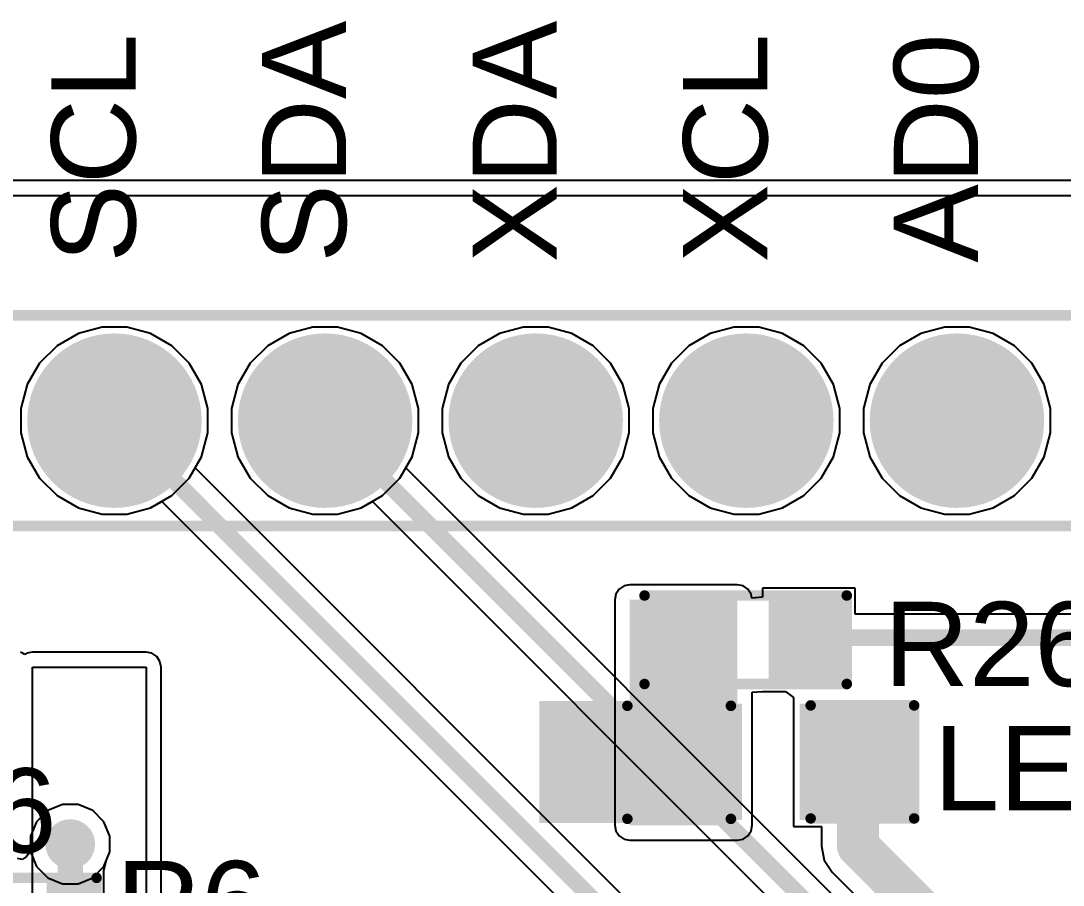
# Model space of a CAD drawing. Header units: inches. Extents: x 0 to 5376, y 0 to 5416.
# Drawn here: x 19.72 to 32.29, y 34.53 to 44.95 of the extents above; entities that cross this region are included whole.
import ezdxf

# ---------------------------------------------------------------- set-up
doc = ezdxf.new("R2010")
doc.units = ezdxf.units.IN
for name, color, linetype in [('Bottom Layer', 5, 'Continuous'), ('Bottom Solder', 6, 'Continuous'), ('Layer 1', 16, 'Continuous'), ('Layer 2', 76, 'Continuous'), ('Multi-Layer', 9, 'Continuous'), ('Pad Holes', 156, 'Continuous'), ('Top Layer', 1, 'Continuous'), ('Top Overlay', 2, 'Continuous'), ('Top Paste', 8, 'Continuous'), ('Top Solder', 216, 'Continuous'), ('Via Holes', 16, 'Continuous')]:
    doc.layers.add(name, color=color, linetype=linetype)
doc.styles.add('Arial', font='', dxfattribs={"height": 0.2})
doc.styles.get('Arial').set_extended_font_data('Arial')

msp = doc.modelspace()

# ---------------------------------------------------------------- hatches: boundary and pattern name
at = {"layer": 'Bottom Layer'}
h = msp.add_hatch(color=5, dxfattribs=at)
edge = h.paths.add_edge_path()
edge.add_arc((20.853, 40.132), 0.95, 0, 360)
h = msp.add_hatch(color=5, dxfattribs=at)
edge = h.paths.add_edge_path()
edge.add_arc((23.393, 40.132), 0.95, 0, 360)
h = msp.add_hatch(color=5, dxfattribs=at)
edge = h.paths.add_edge_path()
edge.add_arc((25.933, 40.132), 0.95, 0, 360)
h = msp.add_hatch(color=5, dxfattribs=at)
edge = h.paths.add_edge_path()
edge.add_arc((28.473, 40.132), 0.95, 0, 360)
h = msp.add_hatch(color=5, dxfattribs=at)
edge = h.paths.add_edge_path()
edge.add_arc((31.013, 40.132), 0.95, 0, 360)
h = msp.add_hatch(color=5, dxfattribs=at)
edge = h.paths.add_edge_path()
edge.add_arc((20.32, 35.027), 0.3, 0, 360)
at = {"layer": 'Bottom Solder'}
h = msp.add_hatch(color=6, dxfattribs=at)
edge = h.paths.add_edge_path()
edge.add_arc((20.853, 40.132), 1.052, 0, 360)
h = msp.add_hatch(color=6, dxfattribs=at)
edge = h.paths.add_edge_path()
edge.add_arc((23.393, 40.132), 1.052, 0, 360)
h = msp.add_hatch(color=6, dxfattribs=at)
edge = h.paths.add_edge_path()
edge.add_arc((25.933, 40.132), 1.052, 0, 360)
h = msp.add_hatch(color=6, dxfattribs=at)
edge = h.paths.add_edge_path()
edge.add_arc((28.473, 40.132), 1.052, 0, 360)
h = msp.add_hatch(color=6, dxfattribs=at)
edge = h.paths.add_edge_path()
edge.add_arc((31.013, 40.132), 1.052, 0, 360)
at = {"layer": 'Layer 1'}
h = msp.add_hatch(color=16, dxfattribs=at)
edge = h.paths.add_edge_path()
edge.add_arc((20.853, 40.132), 0.95, 0, 360)
h = msp.add_hatch(color=16, dxfattribs=at)
edge = h.paths.add_edge_path()
edge.add_arc((23.393, 40.132), 0.95, 0, 360)
h = msp.add_hatch(color=16, dxfattribs=at)
edge = h.paths.add_edge_path()
edge.add_arc((25.933, 40.132), 0.95, 0, 360)
h = msp.add_hatch(color=16, dxfattribs=at)
edge = h.paths.add_edge_path()
edge.add_arc((28.473, 40.132), 0.95, 0, 360)
h = msp.add_hatch(color=16, dxfattribs=at)
edge = h.paths.add_edge_path()
edge.add_arc((31.013, 40.132), 0.95, 0, 360)
h = msp.add_hatch(color=16, dxfattribs=at)
edge = h.paths.add_edge_path()
edge.add_arc((20.32, 35.027), 0.3, 0, 360)
at = {"layer": 'Layer 2'}
h = msp.add_hatch(color=76, dxfattribs=at)
edge = h.paths.add_edge_path()
edge.add_arc((20.853, 40.132), 0.95, 0, 360)
h = msp.add_hatch(color=76, dxfattribs=at)
edge = h.paths.add_edge_path()
edge.add_arc((23.393, 40.132), 0.95, 0, 360)
h = msp.add_hatch(color=76, dxfattribs=at)
edge = h.paths.add_edge_path()
edge.add_arc((25.933, 40.132), 0.95, 0, 360)
h = msp.add_hatch(color=76, dxfattribs=at)
edge = h.paths.add_edge_path()
edge.add_arc((28.473, 40.132), 0.95, 0, 360)
h = msp.add_hatch(color=76, dxfattribs=at)
edge = h.paths.add_edge_path()
edge.add_arc((31.013, 40.132), 0.95, 0, 360)
h = msp.add_hatch(color=76, dxfattribs=at)
edge = h.paths.add_edge_path()
edge.add_arc((20.32, 35.027), 0.3, 0, 360)
at = {"layer": 'Multi-Layer'}
h = msp.add_hatch(color=9, dxfattribs=at)
edge = h.paths.add_edge_path()
edge.add_arc((20.853, 40.132), 0.95, 0, 360)
h = msp.add_hatch(color=9, dxfattribs=at)
edge = h.paths.add_edge_path()
edge.add_arc((23.393, 40.132), 0.95, 0, 360)
h = msp.add_hatch(color=9, dxfattribs=at)
edge = h.paths.add_edge_path()
edge.add_arc((25.933, 40.132), 0.95, 0, 360)
h = msp.add_hatch(color=9, dxfattribs=at)
edge = h.paths.add_edge_path()
edge.add_arc((28.473, 40.132), 0.95, 0, 360)
h = msp.add_hatch(color=9, dxfattribs=at)
edge = h.paths.add_edge_path()
edge.add_arc((31.013, 40.132), 0.95, 0, 360)
at = {"layer": 'Pad Holes'}
h = msp.add_hatch(color=7, dxfattribs=at)
edge = h.paths.add_edge_path()
edge.add_arc((20.853, 40.132), 0.511, 0, 360)
h = msp.add_hatch(color=7, dxfattribs=at)
edge = h.paths.add_edge_path()
edge.add_arc((23.393, 40.132), 0.511, 0, 360)
h = msp.add_hatch(color=7, dxfattribs=at)
edge = h.paths.add_edge_path()
edge.add_arc((25.933, 40.132), 0.511, 0, 360)
h = msp.add_hatch(color=7, dxfattribs=at)
edge = h.paths.add_edge_path()
edge.add_arc((28.473, 40.132), 0.511, 0, 360)
h = msp.add_hatch(color=7, dxfattribs=at)
edge = h.paths.add_edge_path()
edge.add_arc((31.013, 40.132), 0.511, 0, 360)
at = {"layer": 'Top Layer'}
h = msp.add_hatch(color=1, dxfattribs=at)
edge = h.paths.add_edge_path()
edge.add_arc((20.853, 40.132), 0.95, 0, 360)
h = msp.add_hatch(color=1, dxfattribs=at)
edge = h.paths.add_edge_path()
edge.add_arc((23.393, 40.132), 0.95, 0, 360)
h = msp.add_hatch(color=1, dxfattribs=at)
edge = h.paths.add_edge_path()
edge.add_arc((25.933, 40.132), 0.95, 0, 360)
h = msp.add_hatch(color=1, dxfattribs=at)
edge = h.paths.add_edge_path()
edge.add_arc((28.473, 40.132), 0.95, 0, 360)
h = msp.add_hatch(color=1, dxfattribs=at)
edge = h.paths.add_edge_path()
edge.add_arc((31.013, 40.132), 0.95, 0, 360)
for points in [[(28.363, 35.255), (28.363, 37.973), (27.068, 37.973), (27.068, 35.255)], [(27.322, 37.046), (27.322, 37.935), (28.084, 37.935), (28.084, 37.046)], [(28.846, 37.046), (28.846, 37.935), (29.608, 37.935), (29.608, 37.046)], [(28.32, 35.417), (27.12, 35.417), (27.12, 36.617), (28.32, 36.617)], [(30.42, 35.417), (29.22, 35.417), (29.22, 36.617), (30.42, 36.617)]]:
    msp.add_hatch(color=1, dxfattribs=at).paths.add_polyline_path(points)
h = msp.add_hatch(color=1, dxfattribs=at)
edge = h.paths.add_edge_path()
edge.add_arc((20.32, 35.027), 0.3, 0, 360)
at = {"layer": 'Top Overlay'}
msp.add_hatch(color=2, dxfattribs=at).paths.add_polyline_path([(27.039, 36.753), (25.976, 36.753), (25.976, 35.28), (27.039, 35.28)])
at = {"layer": 'Top Paste'}
for points in [[(27.322, 37.046), (27.322, 37.935), (28.084, 37.935), (28.084, 37.046)], [(28.846, 37.046), (28.846, 37.935), (29.608, 37.935), (29.608, 37.046)], [(28.32, 35.417), (27.12, 35.417), (27.12, 36.617), (28.32, 36.617)], [(30.42, 35.417), (29.22, 35.417), (29.22, 36.617), (30.42, 36.617)]]:
    msp.add_hatch(color=8, dxfattribs=at).paths.add_polyline_path(points)
at = {"layer": 'Top Solder'}
h = msp.add_hatch(color=216, dxfattribs=at)
edge = h.paths.add_edge_path()
edge.add_arc((20.853, 40.132), 1.052, 0, 360)
h = msp.add_hatch(color=216, dxfattribs=at)
edge = h.paths.add_edge_path()
edge.add_arc((23.393, 40.132), 1.052, 0, 360)
h = msp.add_hatch(color=216, dxfattribs=at)
edge = h.paths.add_edge_path()
edge.add_arc((25.933, 40.132), 1.052, 0, 360)
h = msp.add_hatch(color=216, dxfattribs=at)
edge = h.paths.add_edge_path()
edge.add_arc((28.473, 40.132), 1.052, 0, 360)
h = msp.add_hatch(color=216, dxfattribs=at)
edge = h.paths.add_edge_path()
edge.add_arc((31.013, 40.132), 1.052, 0, 360)
for points in [[(27.22, 36.944), (27.22, 38.036), (28.185, 38.036), (28.185, 36.944)], [(28.744, 36.944), (28.744, 38.036), (29.709, 38.036), (29.709, 36.944)], [(28.421, 35.316), (27.018, 35.316), (27.018, 36.719), (28.421, 36.719)], [(30.521, 35.316), (29.118, 35.316), (29.118, 36.719), (30.521, 36.719)], [(20.036, 33.841), (20.036, 34.586), (20.604, 34.586), (20.604, 33.841)]]:
    msp.add_hatch(color=216, dxfattribs=at).paths.add_polyline_path(points)
at = {"layer": 'Via Holes'}
h = msp.add_hatch(color=7, dxfattribs=at)
edge = h.paths.add_edge_path()
edge.add_arc((20.32, 35.027), 0.15, 0, 360)

# ---------------------------------------------------------------- linework, layer by layer
at = {"layer": 'Bottom Layer'}
for p, q in [((46.838, 43.028), (14.453, 43.028)), ((14.634, 42.846), (46.838, 42.846)), ((20.705, 41.26), (20.418, 41.183)), ((21.002, 41.26), (20.705, 41.26)), ((21.289, 41.183), (21.002, 41.26)), ((23.245, 41.26), (22.958, 41.183)), ((23.542, 41.26), (23.245, 41.26)), ((23.829, 41.183), (23.542, 41.26)), ((25.785, 41.26), (25.498, 41.183)), ((26.082, 41.26), (25.785, 41.26)), ((26.369, 41.183), (26.082, 41.26)), ((28.325, 41.26), (28.038, 41.183)), ((28.622, 41.26), (28.325, 41.26)), ((28.909, 41.183), (28.622, 41.26)), ((30.865, 41.26), (30.578, 41.183)), ((31.162, 41.26), (30.865, 41.26)), ((31.449, 41.183), (31.162, 41.26)), ((20.418, 41.183), (20.161, 41.034)), ((21.546, 41.034), (21.289, 41.183)), ((22.958, 41.183), (22.701, 41.034)), ((24.086, 41.034), (23.829, 41.183)), ((25.498, 41.183), (25.241, 41.034)), ((26.626, 41.034), (26.369, 41.183)), ((28.038, 41.183), (27.781, 41.034)), ((29.166, 41.034), (28.909, 41.183)), ((30.578, 41.183), (30.321, 41.034)), ((31.706, 41.034), (31.449, 41.183)), ((20.161, 41.034), (19.951, 40.824)), ((21.756, 40.824), (21.546, 41.034)), ((22.701, 41.034), (22.491, 40.824)), ((24.296, 40.824), (24.086, 41.034)), ((25.241, 41.034), (25.031, 40.824)), ((26.836, 40.824), (26.626, 41.034)), ((27.781, 41.034), (27.571, 40.824)), ((29.376, 40.824), (29.166, 41.034)), ((30.321, 41.034), (30.111, 40.824)), ((31.916, 40.824), (31.706, 41.034)), ((19.951, 40.824), (19.802, 40.567)), ((21.904, 40.567), (21.756, 40.824)), ((22.491, 40.824), (22.342, 40.567)), ((24.444, 40.567), (24.296, 40.824)), ((25.031, 40.824), (24.882, 40.567)), ((26.984, 40.567), (26.836, 40.824)), ((27.571, 40.824), (27.422, 40.567)), ((29.524, 40.567), (29.376, 40.824)), ((30.111, 40.824), (29.962, 40.567)), ((32.064, 40.567), (31.916, 40.824)), ((19.802, 40.567), (19.726, 40.28)), ((21.981, 40.28), (21.904, 40.567)), ((22.342, 40.567), (22.266, 40.28)), ((24.521, 40.28), (24.444, 40.567)), ((24.882, 40.567), (24.806, 40.28)), ((27.061, 40.28), (26.984, 40.567)), ((27.422, 40.567), (27.346, 40.28)), ((29.601, 40.28), (29.524, 40.567)), ((29.962, 40.567), (29.886, 40.28)), ((32.141, 40.28), (32.064, 40.567)), ((19.726, 40.28), (19.726, 39.984)), ((21.981, 39.984), (21.981, 40.28)), ((22.266, 40.28), (22.266, 39.984)), ((24.521, 39.984), (24.521, 40.28)), ((24.806, 40.28), (24.806, 39.984)), ((27.061, 39.984), (27.061, 40.28)), ((27.346, 40.28), (27.346, 39.984)), ((29.601, 39.984), (29.601, 40.28)), ((29.886, 40.28), (29.886, 39.984)), ((32.141, 39.984), (32.141, 40.28)), ((19.726, 39.984), (19.802, 39.697)), ((21.904, 39.697), (21.981, 39.984)), ((22.266, 39.984), (22.342, 39.697)), ((24.444, 39.697), (24.521, 39.984)), ((24.806, 39.984), (24.882, 39.697)), ((26.984, 39.697), (27.061, 39.984)), ((27.346, 39.984), (27.422, 39.697)), ((29.524, 39.697), (29.601, 39.984)), ((29.886, 39.984), (29.962, 39.697)), ((32.064, 39.697), (32.141, 39.984)), ((19.802, 39.697), (19.951, 39.44)), ((21.826, 39.562), (21.904, 39.697)), ((22.342, 39.697), (22.491, 39.44)), ((24.366, 39.562), (24.444, 39.697)), ((24.882, 39.697), (25.031, 39.44)), ((26.836, 39.44), (26.984, 39.697)), ((27.422, 39.697), (27.571, 39.44)), ((29.376, 39.44), (29.524, 39.697)), ((29.962, 39.697), (30.111, 39.44)), ((31.916, 39.44), (32.064, 39.697)), ((29.906, 31.482), (21.826, 39.562)), ((32.161, 31.767), (24.366, 39.562)), ((19.951, 39.44), (20.161, 39.23)), ((22.491, 39.44), (22.701, 39.23)), ((25.031, 39.44), (25.241, 39.23)), ((26.626, 39.23), (26.836, 39.44)), ((27.571, 39.44), (27.781, 39.23)), ((29.166, 39.23), (29.376, 39.44)), ((30.111, 39.44), (30.321, 39.23)), ((31.706, 39.23), (31.916, 39.44)), ((20.161, 39.23), (20.418, 39.081)), ((22.701, 39.23), (22.958, 39.081)), ((25.241, 39.23), (25.498, 39.081)), ((26.369, 39.081), (26.626, 39.23)), ((27.781, 39.23), (28.038, 39.081)), ((28.909, 39.081), (29.166, 39.23)), ((30.321, 39.23), (30.578, 39.081)), ((31.449, 39.081), (31.706, 39.23)), ((21.289, 39.081), (21.424, 39.159)), ((21.424, 39.159), (29.587, 30.996)), ((23.829, 39.081), (23.964, 39.159)), ((23.964, 39.159), (31.675, 31.448)), ((20.418, 39.081), (20.705, 39.004)), ((20.705, 39.004), (21.002, 39.004)), ((21.002, 39.004), (21.289, 39.081)), ((22.958, 39.081), (23.245, 39.004)), ((23.245, 39.004), (23.542, 39.004)), ((23.542, 39.004), (23.829, 39.081)), ((25.498, 39.081), (25.785, 39.004)), ((25.785, 39.004), (26.082, 39.004)), ((26.082, 39.004), (26.369, 39.081)), ((28.038, 39.081), (28.325, 39.004)), ((28.325, 39.004), (28.622, 39.004)), ((28.622, 39.004), (28.909, 39.081)), ((30.578, 39.081), (30.865, 39.004)), ((30.865, 39.004), (31.162, 39.004)), ((31.162, 39.004), (31.449, 39.081)), ((20.225, 35.504), (20.049, 35.432)), ((20.415, 35.504), (20.225, 35.504)), ((20.591, 35.432), (20.415, 35.504)), ((20.049, 35.432), (19.915, 35.297)), ((20.725, 35.297), (20.591, 35.432)), ((19.915, 35.297), (19.842, 35.122)), ((20.798, 35.122), (20.725, 35.297)), ((19.842, 35.122), (19.842, 34.932)), ((20.798, 34.932), (20.798, 35.122)), ((19.842, 34.932), (19.915, 34.756)), ((20.725, 34.756), (20.798, 34.932)), ((19.915, 34.756), (20.049, 34.622)), ((20.591, 34.622), (20.725, 34.756)), ((20.049, 34.622), (20.225, 34.549)), ((20.415, 34.549), (20.591, 34.622)), ((20.225, 34.549), (20.415, 34.549))]:
    msp.add_line(p, q, dxfattribs=at)
for points in [[(20.853, 40.132, 0.203, 0.203, 0), (29.788, 31.197, 0.203, 0.203, 0)], [(23.393, 40.132, 0.203, 0.203, 0), (31.96, 31.566, 0.203, 0.203, 0)]]:
    msp.add_lwpolyline(points, format="xyseb", dxfattribs=at)
for points in [[(20.803, 40.132, 0.102, 0.102, 1), (20.904, 40.132, 0.102, 0.102, 1)], [(23.343, 40.132, 0.102, 0.102, 1), (23.444, 40.132, 0.102, 0.102, 1)]]:
    msp.add_lwpolyline(points, format="xyseb", close=True, dxfattribs=at)
at = {"layer": 'Layer 1'}
for p, q in [((20.705, 41.26), (20.418, 41.183)), ((21.002, 41.26), (20.705, 41.26)), ((21.289, 41.183), (21.002, 41.26)), ((23.245, 41.26), (22.958, 41.183)), ((23.542, 41.26), (23.245, 41.26)), ((23.829, 41.183), (23.542, 41.26)), ((25.785, 41.26), (25.498, 41.183)), ((26.082, 41.26), (25.785, 41.26)), ((26.369, 41.183), (26.082, 41.26)), ((28.325, 41.26), (28.038, 41.183)), ((28.622, 41.26), (28.325, 41.26)), ((28.909, 41.183), (28.622, 41.26)), ((30.865, 41.26), (30.578, 41.183)), ((31.162, 41.26), (30.865, 41.26)), ((31.449, 41.183), (31.162, 41.26)), ((20.418, 41.183), (20.161, 41.034)), ((21.546, 41.034), (21.289, 41.183)), ((22.958, 41.183), (22.701, 41.034)), ((24.086, 41.034), (23.829, 41.183)), ((25.498, 41.183), (25.241, 41.034)), ((26.626, 41.034), (26.369, 41.183)), ((28.038, 41.183), (27.781, 41.034)), ((29.166, 41.034), (28.909, 41.183)), ((30.578, 41.183), (30.321, 41.034)), ((31.706, 41.034), (31.449, 41.183)), ((20.161, 41.034), (19.951, 40.824)), ((21.756, 40.824), (21.546, 41.034)), ((22.701, 41.034), (22.491, 40.824)), ((24.296, 40.824), (24.086, 41.034)), ((25.241, 41.034), (25.031, 40.824)), ((26.836, 40.824), (26.626, 41.034)), ((27.781, 41.034), (27.571, 40.824)), ((29.376, 40.824), (29.166, 41.034)), ((30.321, 41.034), (30.111, 40.824)), ((31.916, 40.824), (31.706, 41.034)), ((19.951, 40.824), (19.802, 40.567)), ((21.904, 40.567), (21.756, 40.824)), ((22.491, 40.824), (22.342, 40.567)), ((24.444, 40.567), (24.296, 40.824)), ((25.031, 40.824), (24.882, 40.567)), ((26.984, 40.567), (26.836, 40.824)), ((27.571, 40.824), (27.422, 40.567)), ((29.524, 40.567), (29.376, 40.824)), ((30.111, 40.824), (29.962, 40.567)), ((32.064, 40.567), (31.916, 40.824)), ((19.802, 40.567), (19.726, 40.28)), ((21.981, 40.28), (21.904, 40.567)), ((22.342, 40.567), (22.266, 40.28)), ((24.521, 40.28), (24.444, 40.567)), ((24.882, 40.567), (24.806, 40.28)), ((27.061, 40.28), (26.984, 40.567)), ((27.422, 40.567), (27.346, 40.28)), ((29.601, 40.28), (29.524, 40.567)), ((29.962, 40.567), (29.886, 40.28)), ((32.141, 40.28), (32.064, 40.567)), ((19.726, 40.28), (19.726, 39.984)), ((21.981, 39.984), (21.981, 40.28)), ((22.266, 40.28), (22.266, 39.984)), ((24.521, 39.984), (24.521, 40.28)), ((24.806, 40.28), (24.806, 39.984)), ((27.061, 39.984), (27.061, 40.28)), ((27.346, 40.28), (27.346, 39.984)), ((29.601, 39.984), (29.601, 40.28)), ((29.886, 40.28), (29.886, 39.984)), ((32.141, 39.984), (32.141, 40.28)), ((19.726, 39.984), (19.802, 39.697)), ((21.904, 39.697), (21.981, 39.984)), ((22.266, 39.984), (22.342, 39.697)), ((24.444, 39.697), (24.521, 39.984)), ((24.806, 39.984), (24.882, 39.697)), ((26.984, 39.697), (27.061, 39.984)), ((27.346, 39.984), (27.422, 39.697)), ((29.524, 39.697), (29.601, 39.984)), ((29.886, 39.984), (29.962, 39.697)), ((32.064, 39.697), (32.141, 39.984)), ((19.802, 39.697), (19.951, 39.44)), ((21.756, 39.44), (21.904, 39.697)), ((22.342, 39.697), (22.491, 39.44)), ((24.296, 39.44), (24.444, 39.697)), ((24.882, 39.697), (25.031, 39.44)), ((26.836, 39.44), (26.984, 39.697)), ((27.422, 39.697), (27.571, 39.44)), ((29.376, 39.44), (29.524, 39.697)), ((29.962, 39.697), (30.111, 39.44)), ((31.916, 39.44), (32.064, 39.697)), ((19.951, 39.44), (20.161, 39.23)), ((21.546, 39.23), (21.756, 39.44)), ((22.491, 39.44), (22.701, 39.23)), ((24.086, 39.23), (24.296, 39.44)), ((25.031, 39.44), (25.241, 39.23)), ((26.626, 39.23), (26.836, 39.44)), ((27.571, 39.44), (27.781, 39.23)), ((29.166, 39.23), (29.376, 39.44)), ((30.111, 39.44), (30.321, 39.23)), ((31.706, 39.23), (31.916, 39.44)), ((20.161, 39.23), (20.418, 39.081)), ((21.289, 39.081), (21.546, 39.23)), ((22.701, 39.23), (22.958, 39.081)), ((23.829, 39.081), (24.086, 39.23)), ((25.241, 39.23), (25.498, 39.081)), ((26.369, 39.081), (26.626, 39.23)), ((27.781, 39.23), (28.038, 39.081)), ((28.909, 39.081), (29.166, 39.23)), ((30.321, 39.23), (30.578, 39.081)), ((31.449, 39.081), (31.706, 39.23)), ((20.418, 39.081), (20.705, 39.004)), ((20.705, 39.004), (21.002, 39.004)), ((21.002, 39.004), (21.289, 39.081)), ((22.958, 39.081), (23.245, 39.004)), ((23.245, 39.004), (23.542, 39.004)), ((23.542, 39.004), (23.829, 39.081)), ((25.498, 39.081), (25.785, 39.004)), ((25.785, 39.004), (26.082, 39.004)), ((26.082, 39.004), (26.369, 39.081)), ((28.038, 39.081), (28.325, 39.004)), ((28.325, 39.004), (28.622, 39.004)), ((28.622, 39.004), (28.909, 39.081)), ((30.578, 39.081), (30.865, 39.004)), ((30.865, 39.004), (31.162, 39.004)), ((31.162, 39.004), (31.449, 39.081)), ((20.225, 35.504), (20.049, 35.432)), ((20.415, 35.504), (20.225, 35.504)), ((20.591, 35.432), (20.415, 35.504)), ((20.049, 35.432), (19.915, 35.297)), ((20.725, 35.297), (20.591, 35.432)), ((19.915, 35.297), (19.842, 35.122)), ((20.798, 35.122), (20.725, 35.297)), ((19.842, 35.122), (19.842, 34.932)), ((20.798, 34.932), (20.798, 35.122)), ((19.842, 34.932), (19.915, 34.756)), ((20.725, 34.756), (20.798, 34.932)), ((19.915, 34.756), (20.049, 34.622)), ((20.591, 34.622), (20.725, 34.756)), ((20.049, 34.622), (20.225, 34.549)), ((20.415, 34.549), (20.591, 34.622)), ((20.225, 34.549), (20.415, 34.549))]:
    msp.add_line(p, q, dxfattribs=at)
at = {"layer": 'Layer 2'}
for p, q in [((20.705, 41.26), (20.418, 41.183)), ((21.002, 41.26), (20.705, 41.26)), ((21.289, 41.183), (21.002, 41.26)), ((23.245, 41.26), (22.958, 41.183)), ((23.542, 41.26), (23.245, 41.26)), ((23.829, 41.183), (23.542, 41.26)), ((25.785, 41.26), (25.498, 41.183)), ((26.082, 41.26), (25.785, 41.26)), ((26.369, 41.183), (26.082, 41.26)), ((28.325, 41.26), (28.038, 41.183)), ((28.622, 41.26), (28.325, 41.26)), ((28.909, 41.183), (28.622, 41.26)), ((30.865, 41.26), (30.578, 41.183)), ((31.162, 41.26), (30.865, 41.26)), ((31.449, 41.183), (31.162, 41.26)), ((20.418, 41.183), (20.161, 41.034)), ((21.546, 41.034), (21.289, 41.183)), ((22.958, 41.183), (22.701, 41.034)), ((24.086, 41.034), (23.829, 41.183)), ((25.498, 41.183), (25.241, 41.034)), ((26.626, 41.034), (26.369, 41.183)), ((28.038, 41.183), (27.781, 41.034)), ((29.166, 41.034), (28.909, 41.183)), ((30.578, 41.183), (30.321, 41.034)), ((31.706, 41.034), (31.449, 41.183)), ((20.161, 41.034), (19.951, 40.824)), ((21.756, 40.824), (21.546, 41.034)), ((22.701, 41.034), (22.491, 40.824)), ((24.296, 40.824), (24.086, 41.034)), ((25.241, 41.034), (25.031, 40.824)), ((26.836, 40.824), (26.626, 41.034)), ((27.781, 41.034), (27.571, 40.824)), ((29.376, 40.824), (29.166, 41.034)), ((30.321, 41.034), (30.111, 40.824)), ((31.916, 40.824), (31.706, 41.034)), ((19.951, 40.824), (19.802, 40.567)), ((21.904, 40.567), (21.756, 40.824)), ((22.491, 40.824), (22.342, 40.567)), ((24.444, 40.567), (24.296, 40.824)), ((25.031, 40.824), (24.882, 40.567)), ((26.984, 40.567), (26.836, 40.824)), ((27.571, 40.824), (27.422, 40.567)), ((29.524, 40.567), (29.376, 40.824)), ((30.111, 40.824), (29.962, 40.567)), ((32.064, 40.567), (31.916, 40.824)), ((19.802, 40.567), (19.726, 40.28)), ((21.981, 40.28), (21.904, 40.567)), ((22.342, 40.567), (22.266, 40.28)), ((24.521, 40.28), (24.444, 40.567)), ((24.882, 40.567), (24.806, 40.28)), ((27.061, 40.28), (26.984, 40.567)), ((27.422, 40.567), (27.346, 40.28)), ((29.601, 40.28), (29.524, 40.567)), ((29.962, 40.567), (29.886, 40.28)), ((32.141, 40.28), (32.064, 40.567)), ((19.726, 40.28), (19.726, 39.984)), ((21.981, 39.984), (21.981, 40.28)), ((22.266, 40.28), (22.266, 39.984)), ((24.521, 39.984), (24.521, 40.28)), ((24.806, 40.28), (24.806, 39.984)), ((27.061, 39.984), (27.061, 40.28)), ((27.346, 40.28), (27.346, 39.984)), ((29.601, 39.984), (29.601, 40.28)), ((29.886, 40.28), (29.886, 39.984)), ((32.141, 39.984), (32.141, 40.28)), ((19.726, 39.984), (19.802, 39.697)), ((21.904, 39.697), (21.981, 39.984)), ((22.266, 39.984), (22.342, 39.697)), ((24.444, 39.697), (24.521, 39.984)), ((24.806, 39.984), (24.882, 39.697)), ((26.984, 39.697), (27.061, 39.984)), ((27.346, 39.984), (27.422, 39.697)), ((29.524, 39.697), (29.601, 39.984)), ((29.886, 39.984), (29.962, 39.697)), ((32.064, 39.697), (32.141, 39.984)), ((19.802, 39.697), (19.951, 39.44)), ((21.756, 39.44), (21.904, 39.697)), ((22.342, 39.697), (22.491, 39.44)), ((24.296, 39.44), (24.444, 39.697)), ((24.882, 39.697), (25.031, 39.44)), ((26.836, 39.44), (26.984, 39.697)), ((27.422, 39.697), (27.571, 39.44)), ((29.376, 39.44), (29.524, 39.697)), ((29.962, 39.697), (30.111, 39.44)), ((31.916, 39.44), (32.064, 39.697)), ((19.951, 39.44), (20.161, 39.23)), ((21.546, 39.23), (21.756, 39.44)), ((22.491, 39.44), (22.701, 39.23)), ((24.086, 39.23), (24.296, 39.44)), ((25.031, 39.44), (25.241, 39.23)), ((26.626, 39.23), (26.836, 39.44)), ((27.571, 39.44), (27.781, 39.23)), ((29.166, 39.23), (29.376, 39.44)), ((30.111, 39.44), (30.321, 39.23)), ((31.706, 39.23), (31.916, 39.44)), ((20.161, 39.23), (20.418, 39.081)), ((21.289, 39.081), (21.546, 39.23)), ((22.701, 39.23), (22.958, 39.081)), ((23.829, 39.081), (24.086, 39.23)), ((25.241, 39.23), (25.498, 39.081)), ((26.369, 39.081), (26.626, 39.23)), ((27.781, 39.23), (28.038, 39.081)), ((28.909, 39.081), (29.166, 39.23)), ((30.321, 39.23), (30.578, 39.081)), ((31.449, 39.081), (31.706, 39.23)), ((20.418, 39.081), (20.705, 39.004)), ((20.705, 39.004), (21.002, 39.004)), ((21.002, 39.004), (21.289, 39.081)), ((22.958, 39.081), (23.245, 39.004)), ((23.245, 39.004), (23.542, 39.004)), ((23.542, 39.004), (23.829, 39.081)), ((25.498, 39.081), (25.785, 39.004)), ((25.785, 39.004), (26.082, 39.004)), ((26.082, 39.004), (26.369, 39.081)), ((28.038, 39.081), (28.325, 39.004)), ((28.325, 39.004), (28.622, 39.004)), ((28.622, 39.004), (28.909, 39.081)), ((30.578, 39.081), (30.865, 39.004)), ((30.865, 39.004), (31.162, 39.004)), ((31.162, 39.004), (31.449, 39.081)), ((19.729, 37.338), (19.72, 37.339)), ((19.751, 37.323), (19.729, 37.338)), ((19.866, 37.341), (19.796, 37.328)), ((21.234, 37.341), (19.866, 37.341)), ((21.304, 37.328), (21.234, 37.341)), ((19.772, 37.312), (19.751, 37.323)), ((19.796, 37.328), (19.772, 37.312)), ((21.363, 37.288), (21.304, 37.328)), ((21.402, 37.23), (21.363, 37.288)), ((21.416, 37.16), (21.402, 37.23)), ((19.866, 22.479), (19.866, 37.16)), ((19.866, 37.16), (21.234, 37.16)), ((21.234, 37.16), (21.234, 8.585)), ((21.416, 8.89), (21.416, 37.16))]:
    msp.add_line(p, q, dxfattribs=at)
at = {"layer": 'Top Layer'}
for p, q in [((20.705, 41.26), (20.418, 41.183)), ((21.002, 41.26), (20.705, 41.26)), ((21.289, 41.183), (21.002, 41.26)), ((23.245, 41.26), (22.958, 41.183)), ((23.542, 41.26), (23.245, 41.26)), ((23.829, 41.183), (23.542, 41.26)), ((25.785, 41.26), (25.498, 41.183)), ((26.082, 41.26), (25.785, 41.26)), ((26.369, 41.183), (26.082, 41.26)), ((28.325, 41.26), (28.038, 41.183)), ((28.622, 41.26), (28.325, 41.26)), ((28.909, 41.183), (28.622, 41.26)), ((30.865, 41.26), (30.578, 41.183)), ((31.162, 41.26), (30.865, 41.26)), ((31.449, 41.183), (31.162, 41.26)), ((20.418, 41.183), (20.161, 41.034)), ((21.546, 41.034), (21.289, 41.183)), ((22.958, 41.183), (22.701, 41.034)), ((24.086, 41.034), (23.829, 41.183)), ((25.498, 41.183), (25.241, 41.034)), ((26.626, 41.034), (26.369, 41.183)), ((28.038, 41.183), (27.781, 41.034)), ((29.166, 41.034), (28.909, 41.183)), ((30.578, 41.183), (30.321, 41.034)), ((31.706, 41.034), (31.449, 41.183)), ((20.161, 41.034), (19.951, 40.824)), ((21.756, 40.824), (21.546, 41.034)), ((22.701, 41.034), (22.491, 40.824)), ((24.296, 40.824), (24.086, 41.034)), ((25.241, 41.034), (25.031, 40.824)), ((26.836, 40.824), (26.626, 41.034)), ((27.781, 41.034), (27.571, 40.824)), ((29.376, 40.824), (29.166, 41.034)), ((30.321, 41.034), (30.111, 40.824)), ((31.916, 40.824), (31.706, 41.034)), ((19.951, 40.824), (19.802, 40.567)), ((21.904, 40.567), (21.756, 40.824)), ((22.491, 40.824), (22.342, 40.567)), ((24.444, 40.567), (24.296, 40.824)), ((25.031, 40.824), (24.882, 40.567)), ((26.984, 40.567), (26.836, 40.824)), ((27.571, 40.824), (27.422, 40.567)), ((29.524, 40.567), (29.376, 40.824)), ((30.111, 40.824), (29.962, 40.567)), ((32.064, 40.567), (31.916, 40.824)), ((19.802, 40.567), (19.726, 40.28)), ((21.981, 40.28), (21.904, 40.567)), ((22.342, 40.567), (22.266, 40.28)), ((24.521, 40.28), (24.444, 40.567)), ((24.882, 40.567), (24.806, 40.28)), ((27.061, 40.28), (26.984, 40.567)), ((27.422, 40.567), (27.346, 40.28)), ((29.601, 40.28), (29.524, 40.567)), ((29.962, 40.567), (29.886, 40.28)), ((32.141, 40.28), (32.064, 40.567)), ((19.726, 40.28), (19.726, 39.984)), ((21.981, 39.984), (21.981, 40.28)), ((22.266, 40.28), (22.266, 39.984)), ((24.521, 39.984), (24.521, 40.28)), ((24.806, 40.28), (24.806, 39.984)), ((27.061, 39.984), (27.061, 40.28)), ((27.346, 40.28), (27.346, 39.984)), ((29.601, 39.984), (29.601, 40.28)), ((29.886, 40.28), (29.886, 39.984)), ((32.141, 39.984), (32.141, 40.28)), ((19.726, 39.984), (19.802, 39.697)), ((21.904, 39.697), (21.981, 39.984)), ((22.266, 39.984), (22.342, 39.697)), ((24.444, 39.697), (24.521, 39.984)), ((24.806, 39.984), (24.882, 39.697)), ((26.984, 39.697), (27.061, 39.984)), ((27.346, 39.984), (27.422, 39.697)), ((29.524, 39.697), (29.601, 39.984)), ((29.886, 39.984), (29.962, 39.697)), ((32.064, 39.697), (32.141, 39.984)), ((19.802, 39.697), (19.951, 39.44)), ((21.756, 39.44), (21.904, 39.697)), ((22.342, 39.697), (22.491, 39.44)), ((24.296, 39.44), (24.444, 39.697)), ((24.882, 39.697), (25.031, 39.44)), ((26.836, 39.44), (26.984, 39.697)), ((27.422, 39.697), (27.571, 39.44)), ((29.376, 39.44), (29.524, 39.697)), ((29.962, 39.697), (30.111, 39.44)), ((31.916, 39.44), (32.064, 39.697)), ((19.951, 39.44), (20.161, 39.23)), ((21.546, 39.23), (21.756, 39.44)), ((22.491, 39.44), (22.701, 39.23)), ((24.086, 39.23), (24.296, 39.44)), ((25.031, 39.44), (25.241, 39.23)), ((26.626, 39.23), (26.836, 39.44)), ((27.571, 39.44), (27.781, 39.23)), ((29.166, 39.23), (29.376, 39.44)), ((30.111, 39.44), (30.321, 39.23)), ((31.706, 39.23), (31.916, 39.44)), ((20.161, 39.23), (20.418, 39.081)), ((21.289, 39.081), (21.546, 39.23)), ((22.701, 39.23), (22.958, 39.081)), ((23.829, 39.081), (24.086, 39.23)), ((25.241, 39.23), (25.498, 39.081)), ((26.369, 39.081), (26.626, 39.23)), ((27.781, 39.23), (28.038, 39.081)), ((28.909, 39.081), (29.166, 39.23)), ((30.321, 39.23), (30.578, 39.081)), ((31.449, 39.081), (31.706, 39.23)), ((20.418, 39.081), (20.705, 39.004)), ((20.705, 39.004), (21.002, 39.004)), ((21.002, 39.004), (21.289, 39.081)), ((22.958, 39.081), (23.245, 39.004)), ((23.245, 39.004), (23.542, 39.004)), ((23.542, 39.004), (23.829, 39.081)), ((25.498, 39.081), (25.785, 39.004)), ((25.785, 39.004), (26.082, 39.004)), ((26.082, 39.004), (26.369, 39.081)), ((28.038, 39.081), (28.325, 39.004)), ((28.325, 39.004), (28.622, 39.004)), ((28.622, 39.004), (28.909, 39.081)), ((30.578, 39.081), (30.865, 39.004)), ((30.865, 39.004), (31.162, 39.004)), ((31.162, 39.004), (31.449, 39.081)), ((26.94, 38.101), (26.9, 38.042)), ((26.998, 38.14), (26.94, 38.101)), ((27.068, 38.154), (26.998, 38.14)), ((28.363, 38.154), (27.068, 38.154)), ((28.433, 38.14), (28.363, 38.154)), ((28.491, 38.101), (28.433, 38.14)), ((28.531, 38.042), (28.491, 38.101)), ((29.786, 38.113), (28.668, 38.113)), ((28.668, 38.113), (28.668, 38.003)), ((29.786, 37.801), (29.786, 38.113)), ((26.9, 38.042), (26.887, 37.973)), ((26.887, 37.973), (26.887, 35.255)), ((28.541, 37.991), (28.531, 38.042)), ((28.668, 38.003), (28.541, 37.991)), ((36.152, 37.801), (29.786, 37.801)), ((28.544, 36.86), (28.668, 36.868)), ((28.544, 35.255), (28.544, 36.86)), ((28.668, 36.868), (28.671, 36.868)), ((28.671, 36.868), (28.945, 36.868)), ((28.945, 36.868), (29.042, 36.795)), ((29.042, 36.795), (29.042, 35.239)), ((20.225, 35.504), (20.049, 35.432)), ((20.415, 35.504), (20.225, 35.504)), ((20.591, 35.432), (20.415, 35.504)), ((20.049, 35.432), (19.915, 35.297)), ((20.725, 35.297), (20.591, 35.432)), ((19.915, 35.297), (19.842, 35.122)), ((20.798, 35.122), (20.725, 35.297)), ((26.887, 35.255), (26.9, 35.186)), ((28.531, 35.186), (28.544, 35.255)), ((29.042, 35.239), (29.379, 35.239)), ((29.379, 35.239), (29.379, 35.001)), ((19.842, 35.122), (19.842, 34.932)), ((20.798, 34.932), (20.798, 35.122)), ((26.9, 35.186), (26.94, 35.127)), ((26.94, 35.127), (26.998, 35.088)), ((26.998, 35.088), (27.068, 35.074)), ((27.068, 35.074), (28.363, 35.074)), ((28.363, 35.074), (28.433, 35.088)), ((28.433, 35.088), (28.491, 35.127)), ((28.491, 35.127), (28.531, 35.186)), ((29.379, 35.001), (29.413, 34.833)), ((19.742, 34.841), (19.685, 34.852)), ((19.787, 34.873), (19.742, 34.841)), ((19.842, 34.932), (19.787, 34.873)), ((20.726, 34.709), (20.754, 34.825)), ((20.754, 34.825), (20.798, 34.932)), ((29.413, 34.833), (29.508, 34.69)), ((20.726, 33.718), (20.726, 34.709)), ((20.726, 34.709), (20.726, 34.709)), ((29.508, 34.69), (30.524, 33.674))]:
    msp.add_line(p, q, dxfattribs=at)
for points in [[(29.252, 37.516, 0.203, 0.203, 0), (29.379, 37.643, 0.203, 0.203, 0)], [(29.227, 37.516, 0.203, 0.203, 0), (29.252, 37.516, 0.203, 0.203, 0)], [(29.227, 37.49, 0.203, 0.203, 0), (29.252, 37.516, 0.203, 0.203, 0)], [(29.252, 37.516, 0.203, 0.203, 0), (37.287, 37.516, 0.203, 0.203, 0)], [(29.82, 35.001, 0.508, 0.508, 0), (29.82, 36.017, 0.508, 0.508, 0)], [(29.82, 35.001, 0.508, 0.508, 0), (30.836, 33.985, 0.508, 0.508, 0)], [(20.32, 34.214, 0.305, 0.305, 0), (20.32, 35.027, 0.305, 0.305, 0)]]:
    msp.add_lwpolyline(points, format="xyseb", dxfattribs=at)
for points in [[(29.328, 37.643, 0.102, 0.102, 1), (29.43, 37.643, 0.102, 0.102, 1)], [(29.176, 37.516, 0.102, 0.102, 1), (29.278, 37.516, 0.102, 0.102, 1)], [(29.176, 37.49, 0.102, 0.102, 1), (29.278, 37.49, 0.102, 0.102, 1)], [(29.201, 37.516, 0.102, 0.102, 1), (29.303, 37.516, 0.102, 0.102, 1)], [(29.201, 37.516, 0.102, 0.102, 1), (29.303, 37.516, 0.102, 0.102, 1)], [(29.201, 37.516, 0.102, 0.102, 1), (29.303, 37.516, 0.102, 0.102, 1)], [(29.201, 37.516, 0.102, 0.102, 1), (29.303, 37.516, 0.102, 0.102, 1)], [(29.693, 36.017, 0.254, 0.254, 1), (29.947, 36.017, 0.254, 0.254, 1)], [(29.693, 35.001, 0.254, 0.254, 1), (29.947, 35.001, 0.254, 0.254, 1)], [(29.693, 35.001, 0.254, 0.254, 1), (29.947, 35.001, 0.254, 0.254, 1)], [(20.244, 35.027, 0.152, 0.152, 1), (20.396, 35.027, 0.152, 0.152, 1)]]:
    msp.add_lwpolyline(points, format="xyseb", close=True, dxfattribs=at)
at = {"layer": 'Top Overlay'}
for points in [[(17.043, 41.402, 0.127, 0.127, 0), (34.823, 41.402, 0.127, 0.127, 0)], [(13.995, 38.862, 0.127, 0.127, 0), (35.154, 38.862, 0.127, 0.127, 0)], [(17.043, 38.862, 0.127, 0.127, 0), (34.823, 38.862, 0.127, 0.127, 0)], [(27.246, 36.957, 0.127, 0.127, 0), (27.246, 38.024, 0.127, 0.127, 0)], [(27.246, 38.024, 0.127, 0.127, 0), (29.684, 38.024, 0.127, 0.127, 0)], [(29.684, 36.957, 0.127, 0.127, 0), (29.684, 38.024, 0.127, 0.127, 0)], [(27.246, 36.957, 0.127, 0.127, 0), (29.684, 36.957, 0.127, 0.127, 0)], [(27.039, 35.331, 0.127, 0.127, 0), (27.039, 36.694, 0.127, 0.127, 0)], [(27.039, 36.694, 0.127, 0.127, 0), (28.287, 36.694, 0.127, 0.127, 0)], [(29.248, 36.699, 0.127, 0.127, 0), (30.497, 36.699, 0.127, 0.127, 0)], [(30.497, 35.336, 0.127, 0.127, 0), (30.497, 36.699, 0.127, 0.127, 0)], [(27.039, 35.331, 0.127, 0.127, 0), (28.287, 35.331, 0.127, 0.127, 0)], [(29.248, 35.336, 0.127, 0.127, 0), (30.497, 35.336, 0.127, 0.127, 0)], [(19.063, 34.62, 0.127, 0.127, 0), (20.637, 34.62, 0.127, 0.127, 0)], [(20.637, 33.807, 0.127, 0.127, 0), (20.637, 34.62, 0.127, 0.127, 0)]]:
    msp.add_lwpolyline(points, format="xyseb", dxfattribs=at)
for points in [[(27.214, 38.024, 0.0635, 0.0635, 1), (27.277, 38.024, 0.0635, 0.0635, 1)], [(27.214, 38.024, 0.0635, 0.0635, 1), (27.277, 38.024, 0.0635, 0.0635, 1)], [(29.652, 38.024, 0.0635, 0.0635, 1), (29.716, 38.024, 0.0635, 0.0635, 1)], [(29.652, 38.024, 0.0635, 0.0635, 1), (29.716, 38.024, 0.0635, 0.0635, 1)], [(27.214, 36.957, 0.0635, 0.0635, 1), (27.277, 36.957, 0.0635, 0.0635, 1)], [(27.214, 36.957, 0.0635, 0.0635, 1), (27.277, 36.957, 0.0635, 0.0635, 1)], [(29.652, 36.957, 0.0635, 0.0635, 1), (29.716, 36.957, 0.0635, 0.0635, 1)], [(29.652, 36.957, 0.0635, 0.0635, 1), (29.716, 36.957, 0.0635, 0.0635, 1)], [(27.007, 36.694, 0.0635, 0.0635, 1), (27.07, 36.694, 0.0635, 0.0635, 1)], [(27.007, 36.694, 0.0635, 0.0635, 1), (27.07, 36.694, 0.0635, 0.0635, 1)], [(28.255, 36.694, 0.0635, 0.0635, 1), (28.319, 36.694, 0.0635, 0.0635, 1)], [(29.217, 36.699, 0.0635, 0.0635, 1), (29.28, 36.699, 0.0635, 0.0635, 1)], [(30.465, 36.699, 0.0635, 0.0635, 1), (30.529, 36.699, 0.0635, 0.0635, 1)], [(30.465, 36.699, 0.0635, 0.0635, 1), (30.529, 36.699, 0.0635, 0.0635, 1)], [(27.007, 35.331, 0.0635, 0.0635, 1), (27.07, 35.331, 0.0635, 0.0635, 1)], [(27.007, 35.331, 0.0635, 0.0635, 1), (27.07, 35.331, 0.0635, 0.0635, 1)], [(28.255, 35.331, 0.0635, 0.0635, 1), (28.319, 35.331, 0.0635, 0.0635, 1)], [(29.217, 35.336, 0.0635, 0.0635, 1), (29.28, 35.336, 0.0635, 0.0635, 1)], [(30.465, 35.336, 0.0635, 0.0635, 1), (30.529, 35.336, 0.0635, 0.0635, 1)], [(30.465, 35.336, 0.0635, 0.0635, 1), (30.529, 35.336, 0.0635, 0.0635, 1)], [(20.606, 34.62, 0.0635, 0.0635, 1), (20.669, 34.62, 0.0635, 0.0635, 1)], [(20.606, 34.62, 0.0635, 0.0635, 1), (20.669, 34.62, 0.0635, 0.0635, 1)]]:
    msp.add_lwpolyline(points, format="xyseb", close=True, dxfattribs=at)

# ---------------------------------------------------------------- texts
at = {"layer": 'Top Overlay', "style": 'Arial'}
for s, p in [('SDA', (23.647, 42.037)), ('XDA', (26.187, 42.037)), ('SCL', (21.107, 42.037)), ('XCL', (28.727, 42.037)), ('AD0', (31.267, 42.037))]:
    msp.add_text(s, height=1.016, rotation=90, dxfattribs=at).set_placement(p)
for s, p in [('R26', (30.133, 36.932)), ('LED2', (30.734, 35.433)), ('C16', (17.552, 34.925)), ('R6', (20.871, 33.808))]:
    msp.add_text(s, height=1.016, dxfattribs=at).set_placement(p)

doc.saveas('drawing.dxf')
